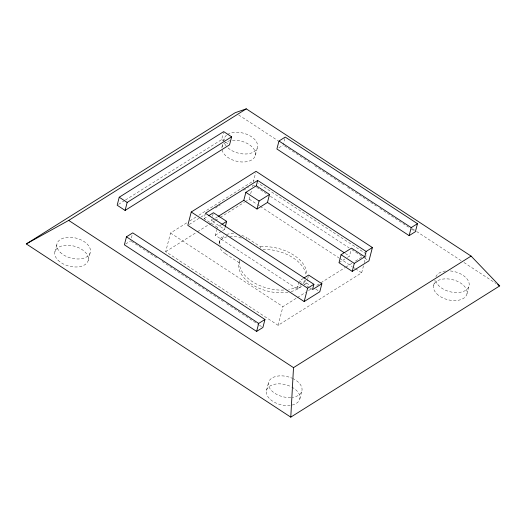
<?xml version="1.0" encoding="UTF-8"?>
<svg xmlns="http://www.w3.org/2000/svg" width="526" height="526" viewBox="0 0 526 526"><rect width="100%" height="100%" fill="white"/><g stroke="black" fill="none" stroke-linecap="round" stroke-linejoin="round"><path stroke-width="0.39" stroke-dasharray="2.63 1.97" d="M54.895 251.908L56.966 243.906M88.243 260.344L90.314 252.342M131.408 237.969L132.157 235.056M363.486 265.814L361.678 272.81L278.109 325.305L165.703 251.691L170.529 233.018L187.105 222.61M125.464 200.018L221.624 139.62L223.504 132.342M222.031 146.918L222.781 144.012M223.728 140.37L224.102 138.917M221.315 224.733L217.304 227.258L204.075 218.592L205.456 213.26M225.154 227.199L224.595 229.375L211.367 220.716L211.741 219.263M212.497 216.35L213.247 213.444M291.056 291.568A34.4 20.606 14.5 0 0 301.852 285.993L297.223 288.952L215.233 235.26L216.548 230.164M216.738 229.441L217.304 227.258M219.217 242.946L219.907 240.277M222.669 238.502L223.359 235.839A17.2 10.303 14.5 0 0 220.92 245.846M288.011 292.206A34.4 20.606 14.5 0 1 252.868 285.053A34.4 20.606 14.5 0 1 239.001 262.599L225.444 253.723L226.134 251.06M255.38 155.361L257.451 147.359M253.184 182.298L255.616 172.89M245.129 201.8L249.271 199.196L249.876 196.862M250.678 193.752L251.684 189.86M252.493 186.75L252.894 185.191M239.001 262.599L239.692 259.936A34.4 20.606 14.5 0 0 285.5 289.938M246.681 239.271L247.029 237.936A17.2 10.303 14.5 0 0 239.738 234.675M284.862 138.529L283.166 145.077L278.155 148.227M260.238 248.147L260.58 246.812L247.029 237.936M278.109 325.305L282.935 306.638L296.749 297.959M266.478 390.483L268.549 382.481M297.223 288.952L298.913 282.409M304.574 284.336L306.579 283.073L307.519 279.438M307.71 278.714L308.275 276.531M299.833 398.918L301.898 390.917M347.495 257.378L349.455 256.149L351.144 249.6M364.288 262.698L366.504 254.143L258.213 183.219M433.615 285.493L434.93 280.404M466.963 293.929L469.034 285.934M118.547 204.364L124.774 200.452M125.642 244.025L130.658 240.875M189.873 220.874L196.086 216.968M198.848 215.233L254.097 180.53M189.182 224.47L200.209 217.547M200.899 217.113L205.028 214.516M215.364 208.026L220.19 204.995M243.617 190.28L248.436 187.249M204.075 218.592L208.092 216.074M211.367 220.716L214.818 218.553M215.509 218.119L217.58 216.817M165.703 251.691L196.783 232.17M197.474 231.736L208.526 224.793M209.216 224.359L214.739 220.887M215.43 220.453L219.572 217.849M220.262 217.416L244.439 202.234M215.233 235.26L221.919 231.059M222.583 230.638L224.595 229.375M303.305 278.432L299.294 280.956L309.209 287.452M339.007 262.711L344.878 259.016M297.44 297.525L305.724 292.318M308.492 290.589L311.944 288.419M316.777 285.381L320.229 283.212M320.919 282.778L345.095 267.596M345.786 267.162L352.69 262.822M355.451 261.087L363.052 256.313M238.653 114.944L277.813 140.587M412.456 228.771L415.888 231.019M416.579 231.473L461.23 260.712M463.978 262.513L496.268 283.659M284.54 145.972L311.26 163.474M314.686 165.716L344.149 185.014M347.574 187.256L376.353 206.107M379.779 208.349L408.557 227.199M411.293 228.994L415.408 231.683M221.624 139.62L224.931 141.783M225.595 142.217L229.56 144.814M253.256 185.106L255.998 186.894M256.681 187.341L266.261 193.621M270.371 196.31L349.093 247.871M351.828 249.659L364.15 257.733M364.834 258.181L368.259 260.423M345.352 253.46L349.455 256.149M249.271 199.196L256.813 204.134M257.497 204.581L259.555 205.929M260.238 206.376L339.06 257.996M339.743 258.45L352.078 266.531M352.768 266.978L354.82 268.326M355.51 268.773L361.678 272.81M306.579 283.073L309.886 285.243M315.837 289.136L319.808 291.739M309.873 287.88L312.516 289.616M170.529 233.018L282.935 306.638M131.342 241.322L158.063 258.825M162.172 261.521L190.951 280.365M194.377 282.607L223.155 301.457M226.581 303.699L258.785 324.792M259.469 325.239L261.527 326.587M450.394 270.949A17.2 10.303 14.5 0 1 469.1 283.198A17.2 10.303 14.5 0 1 454.326 292.476A17.2 10.303 14.5 0 1 435.62 280.226M435.876 276.847A17.2 10.303 14.5 0 1 446.133 270.929M227.554 134.478A17.2 10.303 14.5 0 1 252.335 137.358A17.2 10.303 14.5 0 1 251.987 152.81A17.2 10.303 14.5 0 1 227.265 147.234M226.285 146.162A17.2 10.303 14.5 0 1 224.201 142.355M224.037 141.652A17.2 10.303 14.5 0 1 226.897 134.926M232.479 140.357A17.2 10.303 14.5 0 1 255.458 155.006A17.2 10.303 14.5 0 1 229.204 158.287A17.2 10.303 14.5 0 1 230.875 140.56M225.444 253.723A17.2 10.303 14.5 0 1 220.23 248.515M219.04 244.288A17.2 10.303 14.5 0 1 227.285 236.726M229.658 236.384A17.2 10.303 14.5 0 1 242.558 238.58M305.494 280.22A34.4 20.606 14.5 0 1 303.778 283.731M262.921 249.317A34.4 20.606 14.5 0 1 305.823 274.013M292.555 378.418A17.2 10.303 14.5 0 1 302.075 389.529A17.2 10.303 14.5 0 1 292.259 397.393M290.766 397.531A17.2 10.303 14.5 0 1 268.385 383.592A17.2 10.303 14.5 0 1 291.891 378.122M304.902 280.397A34.4 20.606 14.5 0 1 302.542 283.323M301.99 283.836A34.4 20.606 14.5 0 1 288.702 289.537M260.58 246.812A34.4 20.606 14.5 0 1 306.724 274.519M226.509 234.432A17.2 10.303 14.5 0 1 233.892 233.675M291.785 387.064A17.2 10.303 14.5 0 1 291.588 405.171A17.2 10.303 14.5 0 1 266.307 392.133A17.2 10.303 14.5 0 1 291.141 386.728M436.777 293.81A17.2 10.303 14.5 0 0 465.766 296.381A17.2 10.303 14.5 0 0 448.33 278.951A17.2 10.303 14.5 0 0 436.777 293.81M60.128 252.224A17.2 10.303 14.5 0 0 89.118 254.794A17.2 10.303 14.5 0 0 71.674 237.364A17.2 10.303 14.5 0 0 60.128 252.224M58.057 260.225A17.2 10.303 14.5 0 0 87.046 262.796A17.2 10.303 14.5 0 0 69.61 245.359A17.2 10.303 14.5 0 0 58.057 260.225"/><path stroke-width="0.79" d="M290.779 417.144L293.508 367.641L471.092 256.09L499.7 285.907L290.779 417.144L26.3 243.926L235.221 112.695L246.286 108.856L471.092 256.09M119.231 197.23L117.166 205.232L125.103 210.433L229.56 144.814L231.631 136.813L223.695 131.618L119.231 197.23L127.167 202.431L231.631 136.813M125.103 210.433L127.167 202.431M126.457 236.812L124.386 244.814L256.629 331.419L262.895 327.481L264.966 319.486L132.723 232.873L126.457 236.812L258.7 323.418L264.966 319.486M372.395 247.536L366.122 251.474L364.742 256.806L351.519 248.147L341.072 254.709L339.007 262.711L352.229 271.37L368.943 260.87L372.395 247.536L256.017 171.318L191.254 212.004L187.808 225.338L304.179 301.549L319.808 291.739L321.873 283.738L308.65 275.072L303.969 278.011M225.345 226.469L226.66 221.38L213.438 212.714L208.756 215.653M218.27 216.383L243.794 200.347L245.859 192.352L256.307 185.79L257.687 180.451L366.122 251.474M243.794 200.347L257.017 209.013L259.088 201.011L269.529 194.449L256.307 185.79M278.971 141.014L276.9 149.009L409.143 235.622L415.408 231.683L417.473 223.681L285.237 137.076L278.971 141.014L411.207 227.62L417.473 223.681M257.017 209.013L267.464 202.451L269.529 194.449M256.629 331.419L258.7 323.418M304.179 301.549L307.625 288.215L313.897 284.283L205.456 213.26L257.687 180.451M313.897 284.283L312.516 289.616L321.873 283.738M352.229 271.37L354.3 263.368L364.742 256.806M409.143 235.622L411.207 227.62M26.3 243.926L68.702 220.407L246.286 108.856M221.979 224.319L226.66 221.38M497.642 284.559L499.7 285.907M267.464 202.451L343.984 252.565M245.859 192.352L259.088 201.011M341.072 254.709L354.3 263.368M191.254 212.004L307.625 288.215M68.702 220.407L293.508 367.641"/></g></svg>
